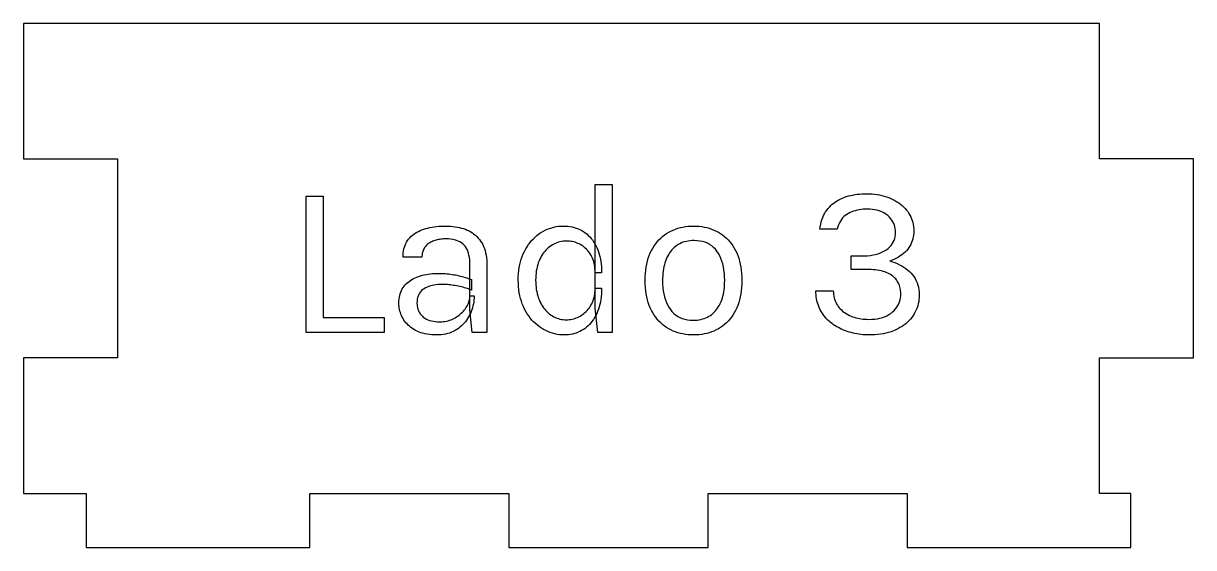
# Model space of a CAD drawing. Header units: millimetres. Extents: x 0 to 174, y 0 to 157.
# Drawn here: x 109 to 173.7, y 64 to 93 of the extents above; entities that cross this region are included whole.
import ezdxf

# ---------------------------------------------------------------- set-up
doc = ezdxf.new("R2010")
doc.units = ezdxf.units.MM
doc.layers.get('0').update_dxf_attribs({"linetype": 'CONTINUOUS'})

msp = doc.modelspace()

# ---------------------------------------------------------------- linework, layer by layer
for p, q in [((114.196, 93), (109, 93)), ((109, 93), (109, 85.5)), ((168.468, 93), (114.196, 93)), ((168.468, 85.5), (168.468, 93)), ((109, 85.5), (114.196, 85.5)), ((114.196, 85.5), (114.196, 74.5)), ((173.664, 85.5), (168.468, 85.5)), ((173.664, 74.5), (173.664, 85.5)), ((140.594, 77.252), (140.594, 84.092)), ((140.594, 84.092), (141.53, 84.092)), ((141.53, 84.092), (141.53, 75.908)), ((124.634, 83.444), (125.57, 83.444)), ((124.634, 75.908), (124.634, 83.444)), ((124.634, 83.444), (124.634, 83.444)), ((125.57, 83.444), (125.57, 76.724)), ((154.376, 83.381), (154.488, 83.418)), ((154.488, 83.418), (154.602, 83.451)), ((154.602, 83.451), (154.718, 83.48)), ((154.718, 83.48), (154.837, 83.506)), ((154.837, 83.506), (154.958, 83.527)), ((154.958, 83.527), (155.082, 83.545)), ((155.082, 83.545), (155.208, 83.558)), ((155.208, 83.558), (155.336, 83.568)), ((155.336, 83.568), (155.467, 83.574)), ((155.467, 83.574), (155.6, 83.576)), ((155.6, 83.576), (155.6, 83.576)), ((155.6, 83.576), (155.748, 83.573)), ((155.748, 83.573), (155.894, 83.565)), ((155.894, 83.565), (156.035, 83.552)), ((156.035, 83.552), (156.174, 83.534)), ((156.174, 83.534), (156.31, 83.51)), ((156.31, 83.51), (156.442, 83.481)), ((156.442, 83.481), (156.571, 83.447)), ((156.571, 83.447), (156.696, 83.407)), ((153.464, 82.754), (153.538, 82.838)), ((153.538, 82.838), (153.616, 82.917)), ((153.616, 82.917), (153.697, 82.992)), ((153.697, 82.992), (153.783, 83.062)), ((153.783, 83.062), (153.872, 83.127)), ((153.872, 83.127), (153.965, 83.187)), ((153.965, 83.187), (154.062, 83.243)), ((154.062, 83.243), (154.163, 83.294)), ((154.163, 83.294), (154.268, 83.34)), ((154.268, 83.34), (154.376, 83.381)), ((156.696, 83.407), (156.819, 83.362)), ((156.819, 83.362), (156.938, 83.312)), ((156.938, 83.312), (157.053, 83.257)), ((157.053, 83.257), (157.163, 83.198)), ((157.163, 83.198), (157.268, 83.136)), ((157.268, 83.136), (157.369, 83.069)), ((157.369, 83.069), (157.464, 82.999)), ((157.464, 82.999), (157.554, 82.924)), ((157.554, 82.924), (157.639, 82.845)), ((157.639, 82.845), (157.719, 82.763)), ((153.089, 82.017), (153.127, 82.138)), ((153.127, 82.138), (153.17, 82.254)), ((153.17, 82.254), (153.218, 82.365)), ((153.218, 82.365), (153.272, 82.471)), ((153.272, 82.471), (153.331, 82.57)), ((153.331, 82.57), (153.395, 82.665)), ((153.395, 82.665), (153.464, 82.754)), ((154.204, 82.152), (154.145, 82.061)), ((154.268, 82.235), (154.204, 82.152)), ((154.339, 82.309), (154.268, 82.235)), ((154.415, 82.376), (154.339, 82.309)), ((154.498, 82.436), (154.415, 82.376)), ((154.586, 82.487), (154.498, 82.436)), ((154.678, 82.532), (154.586, 82.487)), ((154.773, 82.572), (154.678, 82.532)), ((154.871, 82.608), (154.773, 82.572)), ((154.971, 82.639), (154.871, 82.608)), ((155.074, 82.665), (154.971, 82.639)), ((155.179, 82.686), (155.074, 82.665)), ((155.286, 82.703), (155.179, 82.686)), ((155.396, 82.715), (155.286, 82.703)), ((155.509, 82.722), (155.396, 82.715)), ((155.624, 82.724), (155.509, 82.722)), ((155.772, 82.72), (155.624, 82.724)), ((155.624, 82.724), (155.624, 82.724)), ((155.913, 82.709), (155.772, 82.72)), ((156.046, 82.691), (155.913, 82.709)), ((156.173, 82.664), (156.046, 82.691)), ((156.293, 82.631), (156.173, 82.664)), ((156.406, 82.59), (156.293, 82.631)), ((156.512, 82.542), (156.406, 82.59)), ((156.611, 82.486), (156.512, 82.542)), ((156.703, 82.423), (156.611, 82.486)), ((156.788, 82.352), (156.703, 82.423)), ((156.866, 82.276), (156.788, 82.352)), ((156.935, 82.196), (156.866, 82.276)), ((156.996, 82.114), (156.935, 82.196)), ((157.719, 82.763), (157.795, 82.676)), ((157.795, 82.676), (157.865, 82.586)), ((157.865, 82.586), (157.929, 82.492)), ((157.929, 82.492), (157.987, 82.396)), ((157.987, 82.396), (158.038, 82.296)), ((158.038, 82.296), (158.082, 82.194)), ((158.082, 82.194), (158.119, 82.09)), ((130.736, 81.447), (130.828, 81.495)), ((130.828, 81.495), (130.923, 81.54)), ((130.923, 81.54), (131.024, 81.581)), ((131.024, 81.581), (131.129, 81.617)), ((131.129, 81.617), (131.238, 81.649)), ((131.238, 81.649), (131.35, 81.679)), ((131.35, 81.679), (131.465, 81.704)), ((131.465, 81.704), (131.583, 81.726)), ((131.583, 81.726), (131.704, 81.745)), ((131.704, 81.745), (131.829, 81.761)), ((131.829, 81.761), (131.956, 81.773)), ((131.956, 81.773), (132.086, 81.781)), ((132.086, 81.781), (132.22, 81.786)), ((132.22, 81.786), (132.356, 81.788)), ((132.356, 81.788), (132.356, 81.788)), ((132.356, 81.788), (132.487, 81.786)), ((132.487, 81.786), (132.614, 81.779)), ((132.614, 81.779), (132.739, 81.768)), ((132.739, 81.768), (132.86, 81.752)), ((132.86, 81.752), (132.979, 81.733)), ((132.979, 81.733), (133.094, 81.708)), ((133.094, 81.708), (133.207, 81.679)), ((133.207, 81.679), (133.316, 81.646)), ((133.316, 81.646), (133.423, 81.608)), ((133.423, 81.608), (133.526, 81.566)), ((133.526, 81.566), (133.626, 81.519)), ((133.626, 81.519), (133.721, 81.467)), ((137.597, 81.425), (137.712, 81.494)), ((137.712, 81.494), (137.828, 81.556)), ((137.828, 81.556), (137.947, 81.61)), ((137.947, 81.61), (138.068, 81.657)), ((138.068, 81.657), (138.192, 81.697)), ((138.192, 81.697), (138.317, 81.73)), ((138.317, 81.73), (138.445, 81.755)), ((138.445, 81.755), (138.575, 81.773)), ((138.575, 81.773), (138.708, 81.784)), ((138.708, 81.784), (138.842, 81.788)), ((138.842, 81.788), (138.842, 81.788)), ((138.842, 81.788), (138.967, 81.785)), ((138.967, 81.785), (139.088, 81.776)), ((139.088, 81.776), (139.206, 81.76)), ((139.206, 81.76), (139.322, 81.739)), ((139.322, 81.739), (139.434, 81.712)), ((139.434, 81.712), (139.543, 81.678)), ((139.543, 81.678), (139.649, 81.638)), ((139.649, 81.638), (139.752, 81.592)), ((139.752, 81.592), (139.852, 81.54)), ((139.852, 81.54), (139.949, 81.482)), ((139.949, 81.482), (140.042, 81.418)), ((144.659, 81.446), (144.781, 81.511)), ((144.781, 81.511), (144.907, 81.569)), ((144.907, 81.569), (145.036, 81.62)), ((145.036, 81.62), (145.169, 81.665)), ((145.169, 81.665), (145.305, 81.703)), ((145.305, 81.703), (145.444, 81.733)), ((145.444, 81.733), (145.587, 81.757)), ((145.587, 81.757), (145.733, 81.774)), ((145.733, 81.774), (145.883, 81.785)), ((145.883, 81.785), (146.036, 81.788)), ((146.036, 81.788), (146.036, 81.788)), ((146.036, 81.788), (146.188, 81.785)), ((146.188, 81.785), (146.337, 81.774)), ((146.337, 81.774), (146.482, 81.757)), ((146.482, 81.757), (146.624, 81.733)), ((146.624, 81.733), (146.763, 81.703)), ((146.763, 81.703), (146.898, 81.665)), ((146.898, 81.665), (147.03, 81.62)), ((147.03, 81.62), (147.159, 81.569)), ((147.159, 81.569), (147.285, 81.511)), ((147.285, 81.511), (147.407, 81.446)), ((153.008, 81.62), (153.03, 81.758)), ((153.968, 81.62), (153.008, 81.62)), ((153.03, 81.758), (153.057, 81.89)), ((153.057, 81.89), (153.089, 82.017)), ((154.003, 81.742), (153.968, 81.62)), ((153.968, 81.62), (153.968, 81.62)), ((154.045, 81.856), (154.003, 81.742)), ((154.092, 81.963), (154.045, 81.856)), ((154.145, 82.061), (154.092, 81.963)), ((157.049, 82.028), (156.996, 82.114)), ((157.094, 81.938), (157.049, 82.028)), ((157.131, 81.845), (157.094, 81.938)), ((157.159, 81.749), (157.131, 81.845)), ((157.18, 81.649), (157.159, 81.749)), ((157.192, 81.546), (157.18, 81.649)), ((157.196, 81.44), (157.192, 81.546)), ((158.119, 82.09), (158.15, 81.982)), ((158.15, 81.982), (158.174, 81.872)), ((158.174, 81.872), (158.19, 81.758)), ((158.19, 81.758), (158.201, 81.643)), ((158.201, 81.643), (158.204, 81.524)), ((158.204, 81.524), (158.201, 81.407)), ((158.204, 81.524), (158.204, 81.524)), ((130.13, 80.815), (130.176, 80.903)), ((130.176, 80.903), (130.228, 80.986)), ((130.228, 80.986), (130.286, 81.065)), ((130.286, 81.065), (130.35, 81.139)), ((130.35, 81.139), (130.418, 81.209)), ((130.418, 81.209), (130.49, 81.275)), ((130.49, 81.275), (130.568, 81.336)), ((130.568, 81.336), (130.65, 81.394)), ((130.65, 81.394), (130.736, 81.447)), ((131.41, 80.835), (131.363, 80.8)), ((131.459, 80.867), (131.41, 80.835)), ((131.511, 80.897), (131.459, 80.867)), ((131.565, 80.924), (131.511, 80.897)), ((131.622, 80.949), (131.565, 80.924)), ((131.681, 80.972), (131.622, 80.949)), ((131.742, 80.993), (131.681, 80.972)), ((131.805, 81.011), (131.742, 80.993)), ((131.869, 81.027), (131.805, 81.011)), ((131.934, 81.041), (131.869, 81.027)), ((132.001, 81.053), (131.934, 81.041)), ((132.069, 81.063), (132.001, 81.053)), ((132.139, 81.07), (132.069, 81.063)), ((132.21, 81.076), (132.139, 81.07)), ((132.282, 81.079), (132.21, 81.076)), ((132.356, 81.08), (132.282, 81.079)), ((132.485, 81.077), (132.356, 81.08)), ((132.356, 81.08), (132.356, 81.08)), ((132.607, 81.066), (132.485, 81.077)), ((132.722, 81.049), (132.607, 81.066)), ((132.831, 81.026), (132.722, 81.049)), ((132.934, 80.995), (132.831, 81.026)), ((133.029, 80.958), (132.934, 80.995)), ((133.118, 80.914), (133.029, 80.958)), ((133.201, 80.863), (133.118, 80.914)), ((133.277, 80.805), (133.201, 80.863)), ((133.721, 81.467), (133.812, 81.409)), ((133.812, 81.409), (133.899, 81.347)), ((133.899, 81.347), (133.981, 81.279)), ((133.981, 81.279), (134.058, 81.206)), ((134.058, 81.206), (134.131, 81.127)), ((134.131, 81.127), (134.2, 81.044)), ((134.2, 81.044), (134.264, 80.955)), ((134.264, 80.955), (134.324, 80.861)), ((134.324, 80.861), (134.379, 80.761)), ((136.913, 80.765), (136.998, 80.878)), ((136.998, 80.878), (137.086, 80.985)), ((137.086, 80.985), (137.179, 81.085)), ((137.179, 81.085), (137.277, 81.179)), ((137.277, 81.179), (137.379, 81.267)), ((137.379, 81.267), (137.486, 81.349)), ((137.486, 81.349), (137.597, 81.425)), ((138.395, 80.832), (138.313, 80.793)), ((138.478, 80.866), (138.395, 80.832)), ((138.562, 80.895), (138.478, 80.866)), ((138.649, 80.918), (138.562, 80.895)), ((138.737, 80.937), (138.649, 80.918)), ((138.826, 80.95), (138.737, 80.937)), ((138.917, 80.957), (138.826, 80.95)), ((139.01, 80.96), (138.917, 80.957)), ((139.092, 80.958), (139.01, 80.96)), ((139.01, 80.96), (139.01, 80.96)), ((139.173, 80.952), (139.092, 80.958)), ((139.254, 80.942), (139.173, 80.952)), ((139.333, 80.928), (139.254, 80.942)), ((139.411, 80.91), (139.333, 80.928)), ((139.487, 80.888), (139.411, 80.91)), ((139.563, 80.862), (139.487, 80.888)), ((139.638, 80.831), (139.563, 80.862)), ((139.711, 80.797), (139.638, 80.831)), ((140.042, 81.418), (140.131, 81.349)), ((140.131, 81.349), (140.216, 81.274)), ((140.216, 81.274), (140.297, 81.194)), ((140.297, 81.194), (140.373, 81.108)), ((140.373, 81.108), (140.445, 81.018)), ((140.445, 81.018), (140.512, 80.921)), ((140.512, 80.921), (140.576, 80.82)), ((143.94, 80.807), (144.027, 80.918)), ((144.027, 80.918), (144.12, 81.022)), ((144.12, 81.022), (144.217, 81.12)), ((144.217, 81.12), (144.32, 81.211)), ((144.32, 81.211), (144.428, 81.296)), ((144.428, 81.296), (144.541, 81.374)), ((144.541, 81.374), (144.659, 81.446)), ((145.357, 80.853), (145.271, 80.813)), ((145.447, 80.888), (145.357, 80.853)), ((145.54, 80.917), (145.447, 80.888)), ((145.637, 80.941), (145.54, 80.917)), ((145.738, 80.96), (145.637, 80.941)), ((145.842, 80.973), (145.738, 80.96)), ((145.949, 80.981), (145.842, 80.973)), ((146.06, 80.984), (145.949, 80.981)), ((146.224, 80.978), (146.06, 80.984)), ((146.06, 80.984), (146.06, 80.984)), ((146.379, 80.96), (146.224, 80.978)), ((146.527, 80.931), (146.379, 80.96)), ((146.666, 80.889), (146.527, 80.931)), ((146.797, 80.836), (146.666, 80.889)), ((146.919, 80.771), (146.797, 80.836)), ((147.407, 81.446), (147.525, 81.374)), ((147.525, 81.374), (147.638, 81.296)), ((147.638, 81.296), (147.746, 81.211)), ((147.746, 81.211), (147.848, 81.12)), ((147.848, 81.12), (147.946, 81.022)), ((147.946, 81.022), (148.038, 80.918)), ((148.038, 80.918), (148.125, 80.807)), ((157.015, 80.801), (157.07, 80.894)), ((157.07, 80.894), (157.115, 80.993)), ((157.115, 80.993), (157.151, 81.097)), ((157.151, 81.097), (157.176, 81.206)), ((157.176, 81.206), (157.191, 81.32)), ((157.191, 81.32), (157.196, 81.44)), ((157.196, 81.44), (157.196, 81.44)), ((158.082, 80.873), (158.038, 80.776)), ((158.119, 80.973), (158.082, 80.873)), ((158.15, 81.076), (158.119, 80.973)), ((158.174, 81.183), (158.15, 81.076)), ((158.19, 81.293), (158.174, 81.183)), ((158.201, 81.407), (158.19, 81.293)), ((129.983, 80.182), (129.992, 80.3)), ((129.992, 80.3), (130.008, 80.413)), ((130.008, 80.413), (130.029, 80.52)), ((130.029, 80.52), (130.057, 80.623)), ((130.057, 80.623), (130.09, 80.721)), ((130.09, 80.721), (130.13, 80.815)), ((131.031, 80.196), (131.026, 80.13)), ((131.04, 80.261), (131.031, 80.196)), ((131.052, 80.323), (131.04, 80.261)), ((131.068, 80.382), (131.052, 80.323)), ((131.088, 80.438), (131.068, 80.382)), ((131.111, 80.492), (131.088, 80.438)), ((131.137, 80.544), (131.111, 80.492)), ((131.167, 80.593), (131.137, 80.544)), ((131.201, 80.639), (131.167, 80.593)), ((131.238, 80.683), (131.201, 80.639)), ((131.277, 80.724), (131.238, 80.683)), ((131.319, 80.763), (131.277, 80.724)), ((131.363, 80.8), (131.319, 80.763)), ((133.346, 80.741), (133.277, 80.805)), ((133.409, 80.669), (133.346, 80.741)), ((133.465, 80.588), (133.409, 80.669)), ((133.514, 80.498), (133.465, 80.588)), ((133.557, 80.4), (133.514, 80.498)), ((133.594, 80.293), (133.557, 80.4)), ((133.623, 80.178), (133.594, 80.293)), ((134.379, 80.761), (134.428, 80.656)), ((134.428, 80.656), (134.471, 80.545)), ((134.471, 80.545), (134.508, 80.428)), ((134.508, 80.428), (134.54, 80.305)), ((134.54, 80.305), (134.566, 80.177)), ((136.565, 80.111), (136.623, 80.253)), ((136.623, 80.253), (136.688, 80.39)), ((136.688, 80.39), (136.759, 80.521)), ((136.759, 80.521), (136.834, 80.646)), ((136.834, 80.646), (136.913, 80.765)), ((137.69, 80.225), (137.636, 80.139)), ((137.747, 80.306), (137.69, 80.225)), ((137.807, 80.382), (137.747, 80.306)), ((137.87, 80.455), (137.807, 80.382)), ((137.937, 80.522), (137.87, 80.455)), ((138.006, 80.586), (137.937, 80.522)), ((138.079, 80.645), (138.006, 80.586)), ((138.155, 80.699), (138.079, 80.645)), ((138.233, 80.749), (138.155, 80.699)), ((138.313, 80.793), (138.233, 80.749)), ((139.784, 80.759), (139.711, 80.797)), ((139.855, 80.717), (139.784, 80.759)), ((139.923, 80.671), (139.855, 80.717)), ((139.988, 80.621), (139.923, 80.671)), ((140.05, 80.568), (139.988, 80.621)), ((140.11, 80.511), (140.05, 80.568)), ((140.167, 80.45), (140.11, 80.511)), ((140.222, 80.385), (140.167, 80.45)), ((140.274, 80.316), (140.222, 80.385)), ((140.323, 80.244), (140.274, 80.316)), ((140.369, 80.168), (140.323, 80.244)), ((140.576, 80.82), (140.635, 80.713)), ((140.635, 80.713), (140.69, 80.6)), ((140.69, 80.6), (140.74, 80.482)), ((140.74, 80.482), (140.785, 80.36)), ((140.785, 80.36), (140.825, 80.233)), ((140.825, 80.233), (140.859, 80.101)), ((143.583, 80.155), (143.642, 80.298)), ((143.642, 80.298), (143.708, 80.435)), ((143.708, 80.435), (143.78, 80.566)), ((143.78, 80.566), (143.857, 80.69)), ((143.857, 80.69), (143.94, 80.807)), ((144.658, 80.231), (144.609, 80.144)), ((144.712, 80.315), (144.658, 80.231)), ((144.769, 80.393), (144.712, 80.315)), ((144.829, 80.467), (144.769, 80.393)), ((144.894, 80.536), (144.829, 80.467)), ((144.962, 80.601), (144.894, 80.536)), ((145.033, 80.661), (144.962, 80.601)), ((145.109, 80.717), (145.033, 80.661)), ((145.188, 80.768), (145.109, 80.717)), ((145.271, 80.813), (145.188, 80.768)), ((147.033, 80.694), (146.919, 80.771)), ((147.139, 80.606), (147.033, 80.694)), ((147.237, 80.505), (147.139, 80.606)), ((147.326, 80.393), (147.237, 80.505)), ((147.407, 80.27), (147.326, 80.393)), ((147.479, 80.139), (147.407, 80.27)), ((148.125, 80.807), (148.207, 80.69)), ((148.207, 80.69), (148.283, 80.566)), ((148.283, 80.566), (148.355, 80.435)), ((148.355, 80.435), (148.421, 80.298)), ((148.421, 80.298), (148.479, 80.155)), ((155.804, 80.163), (155.953, 80.188)), ((155.953, 80.188), (156.095, 80.219)), ((156.095, 80.219), (156.229, 80.257)), ((156.229, 80.257), (156.356, 80.303)), ((156.356, 80.303), (156.476, 80.355)), ((156.476, 80.355), (156.588, 80.414)), ((156.588, 80.414), (156.692, 80.48)), ((156.692, 80.48), (156.788, 80.552)), ((156.788, 80.552), (156.873, 80.63)), ((156.873, 80.63), (156.949, 80.713)), ((156.949, 80.713), (157.015, 80.801)), ((157.545, 80.2), (157.45, 80.133)), ((157.634, 80.271), (157.545, 80.2)), ((157.717, 80.346), (157.634, 80.271)), ((157.794, 80.424), (157.717, 80.346)), ((157.865, 80.507), (157.794, 80.424)), ((157.929, 80.593), (157.865, 80.507)), ((157.987, 80.683), (157.929, 80.593)), ((158.038, 80.776), (157.987, 80.683)), ((129.98, 80.06), (129.983, 80.182)), ((131.024, 80.06), (129.98, 80.06)), ((131.026, 80.13), (131.024, 80.06)), ((131.024, 80.06), (131.024, 80.06)), ((133.646, 80.053), (133.623, 80.178)), ((133.663, 79.92), (133.646, 80.053)), ((133.673, 79.778), (133.663, 79.92)), ((133.676, 79.628), (133.673, 79.778)), ((133.676, 77.168), (133.676, 79.628)), ((134.566, 80.177), (134.586, 80.042)), ((134.586, 80.042), (134.601, 79.902)), ((134.601, 79.902), (134.609, 79.756)), ((134.609, 79.756), (134.612, 79.604)), ((134.612, 79.604), (134.612, 79.604)), ((134.612, 79.604), (134.612, 75.908)), ((136.401, 79.495), (136.432, 79.656)), ((136.432, 79.656), (136.469, 79.813)), ((136.469, 79.813), (136.514, 79.965)), ((136.514, 79.965), (136.565, 80.111)), ((137.389, 79.538), (137.364, 79.425)), ((137.419, 79.648), (137.389, 79.538)), ((137.454, 79.754), (137.419, 79.648)), ((137.493, 79.857), (137.454, 79.754)), ((137.537, 79.955), (137.493, 79.857)), ((137.585, 80.049), (137.537, 79.955)), ((137.636, 80.139), (137.585, 80.049)), ((140.412, 80.088), (140.369, 80.168)), ((140.45, 80.005), (140.412, 80.088)), ((140.484, 79.918), (140.45, 80.005)), ((140.513, 79.827), (140.484, 79.918)), ((140.538, 79.733), (140.513, 79.827)), ((140.558, 79.635), (140.538, 79.733)), ((140.574, 79.534), (140.558, 79.635)), ((140.859, 80.101), (140.888, 79.964)), ((140.888, 79.964), (140.912, 79.822)), ((140.912, 79.822), (140.93, 79.676)), ((140.93, 79.676), (140.943, 79.525)), ((143.416, 79.517), (143.447, 79.686)), ((143.447, 79.686), (143.485, 79.848)), ((143.485, 79.848), (143.531, 80.005)), ((143.531, 80.005), (143.583, 80.155)), ((144.419, 79.641), (144.392, 79.529)), ((144.449, 79.749), (144.419, 79.641)), ((144.483, 79.854), (144.449, 79.749)), ((144.521, 79.955), (144.483, 79.854)), ((144.563, 80.052), (144.521, 79.955)), ((144.609, 80.144), (144.563, 80.052)), ((147.543, 79.999), (147.479, 80.139)), ((147.599, 79.851), (147.543, 79.999)), ((147.646, 79.693), (147.599, 79.851)), ((147.684, 79.527), (147.646, 79.693)), ((148.479, 80.155), (148.531, 80.005)), ((148.531, 80.005), (148.576, 79.848)), ((148.576, 79.848), (148.614, 79.686)), ((148.614, 79.686), (148.645, 79.517)), ((154.736, 79.388), (154.736, 80.132)), ((154.736, 80.132), (155.312, 80.132)), ((155.312, 80.132), (155.484, 80.135)), ((155.484, 80.135), (155.648, 80.146)), ((155.648, 80.146), (155.804, 80.163)), ((157.009, 79.904), (156.884, 79.856)), ((156.884, 79.856), (156.884, 79.856)), ((156.884, 79.856), (157.024, 79.813)), ((157.129, 79.955), (157.009, 79.904)), ((157.024, 79.813), (157.159, 79.764)), ((157.242, 80.01), (157.129, 79.955)), ((157.159, 79.764), (157.289, 79.71)), ((157.349, 80.07), (157.242, 80.01)), ((157.289, 79.71), (157.413, 79.651)), ((157.45, 80.133), (157.349, 80.07)), ((157.413, 79.651), (157.533, 79.586)), ((157.533, 79.586), (157.647, 79.516)), ((130.555, 78.881), (130.645, 78.925)), ((130.645, 78.925), (130.739, 78.965)), ((130.739, 78.965), (130.838, 79.001)), ((130.838, 79.001), (130.94, 79.033)), ((130.94, 79.033), (131.045, 79.063)), ((131.045, 79.063), (131.152, 79.088)), ((131.152, 79.088), (131.261, 79.11)), ((131.261, 79.11), (131.374, 79.129)), ((131.374, 79.129), (131.488, 79.145)), ((131.488, 79.145), (131.605, 79.157)), ((131.605, 79.157), (131.725, 79.165)), ((131.725, 79.165), (131.847, 79.17)), ((131.847, 79.17), (131.972, 79.172)), ((131.972, 79.172), (131.972, 79.172)), ((131.972, 79.172), (132.062, 79.171)), ((132.062, 79.171), (132.152, 79.168)), ((132.152, 79.168), (132.242, 79.164)), ((132.242, 79.164), (132.333, 79.158)), ((132.333, 79.158), (132.423, 79.15)), ((132.423, 79.15), (132.513, 79.14)), ((132.513, 79.14), (132.604, 79.128)), ((132.604, 79.128), (132.694, 79.114)), ((132.694, 79.114), (132.784, 79.099)), ((132.784, 79.099), (132.875, 79.082)), ((132.875, 79.082), (132.965, 79.063)), ((132.965, 79.063), (133.055, 79.043)), ((133.055, 79.043), (133.145, 79.022)), ((133.145, 79.022), (133.234, 78.999)), ((133.234, 78.999), (133.323, 78.975)), ((133.323, 78.975), (133.411, 78.95)), ((133.411, 78.95), (133.499, 78.924)), ((133.499, 78.924), (133.586, 78.896)), ((133.586, 78.896), (133.673, 78.867)), ((136.346, 78.8), (136.349, 78.981)), ((136.349, 78.981), (136.36, 79.157)), ((136.36, 79.157), (136.377, 79.329)), ((136.377, 79.329), (136.401, 79.495)), ((137.308, 78.933), (137.306, 78.8)), ((137.315, 79.061), (137.308, 78.933)), ((137.327, 79.186), (137.315, 79.061)), ((137.343, 79.307), (137.327, 79.186)), ((137.364, 79.425), (137.343, 79.307)), ((140.585, 79.429), (140.574, 79.534)), ((140.592, 79.32), (140.585, 79.429)), ((140.594, 79.208), (140.592, 79.32)), ((140.954, 79.208), (140.594, 79.208)), ((140.943, 79.525), (140.951, 79.369)), ((140.951, 79.369), (140.954, 79.208)), ((140.954, 79.208), (140.954, 79.208)), ((143.36, 78.776), (143.364, 78.971)), ((143.364, 78.971), (143.374, 79.159)), ((143.374, 79.159), (143.391, 79.341)), ((143.391, 79.341), (143.416, 79.517)), ((144.322, 78.911), (144.32, 78.776)), ((144.328, 79.042), (144.322, 78.911)), ((144.338, 79.169), (144.328, 79.042)), ((144.352, 79.293), (144.338, 79.169)), ((144.37, 79.413), (144.352, 79.293)), ((144.392, 79.529), (144.37, 79.413)), ((147.714, 79.352), (147.684, 79.527)), ((147.735, 79.169), (147.714, 79.352)), ((147.748, 78.977), (147.735, 79.169)), ((147.752, 78.776), (147.748, 78.977)), ((148.645, 79.517), (148.669, 79.341)), ((148.669, 79.341), (148.686, 79.159)), ((148.686, 79.159), (148.697, 78.971)), ((148.697, 78.971), (148.7, 78.776)), ((155.588, 79.388), (154.736, 79.388)), ((155.721, 79.386), (155.588, 79.388)), ((155.588, 79.388), (155.588, 79.388)), ((155.849, 79.381), (155.721, 79.386)), ((155.971, 79.373), (155.849, 79.381)), ((156.089, 79.361), (155.971, 79.373)), ((156.201, 79.345), (156.089, 79.361)), ((156.308, 79.326), (156.201, 79.345)), ((156.409, 79.304), (156.308, 79.326)), ((156.506, 79.279), (156.409, 79.304)), ((156.597, 79.249), (156.506, 79.279)), ((156.683, 79.217), (156.597, 79.249)), ((156.764, 79.182), (156.683, 79.217)), ((156.841, 79.143), (156.764, 79.182)), ((156.913, 79.103), (156.841, 79.143)), ((156.981, 79.06), (156.913, 79.103)), ((157.044, 79.014), (156.981, 79.06)), ((157.102, 78.965), (157.044, 79.014)), ((157.157, 78.914), (157.102, 78.965)), ((157.206, 78.861), (157.157, 78.914)), ((157.647, 79.516), (157.756, 79.441)), ((157.756, 79.441), (157.859, 79.361)), ((157.859, 79.361), (157.958, 79.275)), ((157.958, 79.275), (158.051, 79.184)), ((158.051, 79.184), (158.137, 79.088)), ((158.137, 79.088), (158.214, 78.986)), ((158.214, 78.986), (158.282, 78.879)), ((129.895, 78.225), (129.938, 78.309)), ((129.938, 78.309), (129.988, 78.389)), ((129.988, 78.389), (130.043, 78.464)), ((130.043, 78.464), (130.103, 78.535)), ((130.103, 78.535), (130.168, 78.603)), ((130.168, 78.603), (130.237, 78.666)), ((130.237, 78.666), (130.31, 78.726)), ((130.31, 78.726), (130.387, 78.781)), ((130.387, 78.781), (130.469, 78.833)), ((130.469, 78.833), (130.555, 78.881)), ((131.069, 78.272), (131.001, 78.215)), ((131.144, 78.323), (131.069, 78.272)), ((131.225, 78.368), (131.144, 78.323)), ((131.31, 78.408), (131.225, 78.368)), ((131.398, 78.444), (131.31, 78.408)), ((131.49, 78.475), (131.398, 78.444)), ((131.585, 78.501), (131.49, 78.475)), ((131.684, 78.522), (131.585, 78.501)), ((131.787, 78.539), (131.684, 78.522)), ((131.893, 78.551), (131.787, 78.539)), ((132.003, 78.558), (131.893, 78.551)), ((132.116, 78.56), (132.003, 78.558)), ((132.192, 78.559), (132.116, 78.56)), ((132.116, 78.56), (132.116, 78.56)), ((132.27, 78.557), (132.192, 78.559)), ((132.35, 78.552), (132.27, 78.557)), ((132.43, 78.547), (132.35, 78.552)), ((132.513, 78.539), (132.43, 78.547)), ((132.597, 78.53), (132.513, 78.539)), ((132.682, 78.519), (132.597, 78.53)), ((132.769, 78.506), (132.682, 78.519)), ((132.857, 78.492), (132.769, 78.506)), ((132.947, 78.476), (132.857, 78.492)), ((133.037, 78.459), (132.947, 78.476)), ((133.125, 78.44), (133.037, 78.459)), ((133.21, 78.42), (133.125, 78.44)), ((133.295, 78.399), (133.21, 78.42)), ((133.377, 78.377), (133.295, 78.399)), ((133.457, 78.354), (133.377, 78.377)), ((133.536, 78.329), (133.457, 78.354)), ((133.612, 78.303), (133.536, 78.329)), ((133.687, 78.276), (133.612, 78.303)), ((133.673, 78.867), (133.76, 78.836)), ((133.76, 78.248), (133.687, 78.276)), ((133.76, 78.836), (133.76, 78.836)), ((133.76, 78.836), (133.76, 78.248)), ((136.35, 78.618), (136.346, 78.8)), ((136.346, 78.8), (136.346, 78.8)), ((136.36, 78.44), (136.35, 78.618)), ((136.377, 78.267), (136.36, 78.44)), ((136.402, 78.1), (136.377, 78.267)), ((137.306, 78.8), (137.306, 78.8)), ((137.306, 78.8), (137.308, 78.665)), ((137.308, 78.665), (137.315, 78.534)), ((137.315, 78.534), (137.327, 78.407)), ((137.327, 78.407), (137.343, 78.284)), ((137.343, 78.284), (137.364, 78.164)), ((140.585, 78.139), (140.592, 78.246)), ((140.592, 78.246), (140.594, 78.356)), ((140.594, 78.356), (140.594, 78.356)), ((140.594, 78.356), (140.954, 78.356)), ((140.954, 78.356), (140.951, 78.192)), ((143.364, 78.582), (143.36, 78.776)), ((143.36, 78.776), (143.36, 78.776)), ((143.374, 78.395), (143.364, 78.582)), ((143.391, 78.214), (143.374, 78.395)), ((144.32, 78.776), (144.32, 78.776)), ((144.32, 78.776), (144.324, 78.577)), ((144.324, 78.577), (144.337, 78.387)), ((144.337, 78.387), (144.359, 78.206)), ((147.702, 78.144), (147.72, 78.263)), ((147.72, 78.263), (147.734, 78.386)), ((147.734, 78.386), (147.744, 78.512)), ((147.744, 78.512), (147.75, 78.642)), ((147.75, 78.642), (147.752, 78.776)), ((147.752, 78.776), (147.752, 78.776)), ((148.686, 78.395), (148.669, 78.214)), ((148.697, 78.582), (148.686, 78.395)), ((148.7, 78.776), (148.697, 78.582)), ((148.7, 78.776), (148.7, 78.776)), ((157.251, 78.805), (157.206, 78.861)), ((157.292, 78.746), (157.251, 78.805)), ((157.329, 78.685), (157.292, 78.746)), ((157.361, 78.622), (157.329, 78.685)), ((157.39, 78.558), (157.361, 78.622)), ((157.415, 78.492), (157.39, 78.558)), ((157.436, 78.424), (157.415, 78.492)), ((157.453, 78.354), (157.436, 78.424)), ((157.467, 78.282), (157.453, 78.354)), ((157.476, 78.208), (157.467, 78.282)), ((158.282, 78.879), (158.341, 78.767)), ((158.341, 78.767), (158.391, 78.65)), ((158.391, 78.65), (158.432, 78.527)), ((158.432, 78.527), (158.463, 78.399)), ((158.463, 78.399), (158.486, 78.266)), ((158.486, 78.266), (158.5, 78.128)), ((129.752, 77.516), (129.755, 77.63)), ((129.755, 77.63), (129.764, 77.74)), ((129.764, 77.74), (129.778, 77.846)), ((129.778, 77.846), (129.799, 77.947)), ((129.799, 77.947), (129.825, 78.044)), ((129.825, 78.044), (129.857, 78.137)), ((129.857, 78.137), (129.895, 78.225)), ((130.752, 77.627), (130.748, 77.516)), ((130.764, 77.731), (130.752, 77.627)), ((130.784, 77.828), (130.764, 77.731)), ((130.811, 77.919), (130.784, 77.828)), ((130.847, 78.003), (130.811, 77.919)), ((130.891, 78.08), (130.847, 78.003)), ((130.942, 78.151), (130.891, 78.08)), ((131.001, 78.215), (130.942, 78.151)), ((133.621, 77.594), (133.641, 77.66)), ((133.641, 77.66), (133.656, 77.726)), ((133.656, 77.726), (133.667, 77.792)), ((133.667, 77.792), (133.674, 77.858)), ((133.674, 77.858), (133.676, 77.924)), ((133.676, 77.924), (133.676, 77.924)), ((133.676, 77.924), (133.904, 77.924)), ((133.894, 77.697), (133.882, 77.586)), ((133.902, 77.81), (133.894, 77.697)), ((133.904, 77.924), (133.902, 77.81)), ((136.433, 77.937), (136.402, 78.1)), ((136.471, 77.779), (136.433, 77.937)), ((136.517, 77.625), (136.471, 77.779)), ((136.569, 77.477), (136.517, 77.625)), ((137.364, 78.164), (137.389, 78.048)), ((137.389, 78.048), (137.419, 77.936)), ((137.419, 77.936), (137.454, 77.828)), ((137.454, 77.828), (137.493, 77.724)), ((137.493, 77.724), (137.537, 77.624)), ((137.537, 77.624), (137.585, 77.528)), ((140.444, 77.569), (140.479, 77.656)), ((140.479, 77.656), (140.51, 77.746)), ((140.51, 77.746), (140.536, 77.839)), ((140.536, 77.839), (140.557, 77.936)), ((140.557, 77.936), (140.573, 78.036)), ((140.573, 78.036), (140.585, 78.139)), ((140.91, 77.73), (140.886, 77.586)), ((140.929, 77.879), (140.91, 77.73)), ((140.943, 78.033), (140.929, 77.879)), ((140.951, 78.192), (140.943, 78.033)), ((143.416, 78.039), (143.391, 78.214)), ((143.447, 77.87), (143.416, 78.039)), ((143.485, 77.708), (143.447, 77.87)), ((143.531, 77.551), (143.485, 77.708)), ((144.359, 78.206), (144.389, 78.032)), ((144.389, 78.032), (144.427, 77.868)), ((144.427, 77.868), (144.474, 77.711)), ((144.474, 77.711), (144.53, 77.564)), ((147.509, 77.51), (147.551, 77.606)), ((147.551, 77.606), (147.589, 77.706)), ((147.589, 77.706), (147.623, 77.81)), ((147.623, 77.81), (147.654, 77.918)), ((147.654, 77.918), (147.68, 78.029)), ((147.68, 78.029), (147.702, 78.144)), ((148.576, 77.708), (148.531, 77.551)), ((148.614, 77.87), (148.576, 77.708)), ((148.645, 78.039), (148.614, 77.87)), ((148.669, 78.214), (148.645, 78.039)), ((152.794, 78.093), (152.792, 78.212)), ((152.792, 78.212), (152.792, 78.212)), ((152.792, 78.212), (153.752, 78.212)), ((152.802, 77.978), (152.794, 78.093)), ((152.814, 77.865), (152.802, 77.978)), ((152.83, 77.755), (152.814, 77.865)), ((152.852, 77.648), (152.83, 77.755)), ((152.878, 77.544), (152.852, 77.648)), ((153.752, 78.212), (153.757, 78.11)), ((153.757, 78.11), (153.767, 78.012)), ((153.767, 78.012), (153.782, 77.917)), ((153.782, 77.917), (153.802, 77.825)), ((153.802, 77.825), (153.827, 77.737)), ((153.827, 77.737), (153.857, 77.651)), ((153.857, 77.651), (153.892, 77.569)), ((157.369, 77.495), (157.41, 77.599)), ((157.41, 77.599), (157.442, 77.707)), ((157.442, 77.707), (157.466, 77.819)), ((157.466, 77.819), (157.479, 77.936)), ((157.482, 78.133), (157.476, 78.208)), ((157.479, 77.936), (157.484, 78.056)), ((157.484, 78.056), (157.482, 78.133)), ((157.484, 78.056), (157.484, 78.056)), ((158.474, 77.608), (158.45, 77.489)), ((158.49, 77.731), (158.474, 77.608)), ((158.501, 77.856), (158.49, 77.731)), ((158.5, 78.128), (158.504, 77.984)), ((158.504, 77.984), (158.501, 77.856)), ((158.504, 77.984), (158.504, 77.984)), ((129.754, 77.428), (129.752, 77.516)), ((129.752, 77.516), (129.752, 77.516)), ((129.761, 77.34), (129.754, 77.428)), ((129.773, 77.253), (129.761, 77.34)), ((129.789, 77.168), (129.773, 77.253)), ((129.809, 77.082), (129.789, 77.168)), ((129.834, 76.998), (129.809, 77.082)), ((129.864, 76.915), (129.834, 76.998)), ((130.748, 77.516), (130.748, 77.516)), ((130.748, 77.516), (130.751, 77.433)), ((130.751, 77.433), (130.76, 77.353)), ((130.76, 77.353), (130.775, 77.275)), ((130.775, 77.275), (130.797, 77.199)), ((130.797, 77.199), (130.824, 77.126)), ((130.824, 77.126), (130.857, 77.055)), ((130.857, 77.055), (130.897, 76.987)), ((130.897, 76.987), (130.942, 76.921)), ((133.138, 76.908), (133.199, 76.962)), ((133.199, 76.962), (133.257, 77.018)), ((133.257, 77.018), (133.312, 77.076)), ((133.312, 77.076), (133.363, 77.136)), ((133.363, 77.136), (133.412, 77.199)), ((133.412, 77.199), (133.457, 77.264)), ((133.457, 77.264), (133.499, 77.33)), ((133.499, 77.33), (133.536, 77.396)), ((133.536, 77.396), (133.569, 77.462)), ((133.569, 77.462), (133.597, 77.528)), ((133.597, 77.528), (133.621, 77.594)), ((133.702, 76.955), (133.655, 76.856)), ((133.796, 75.908), (133.676, 77.168)), ((133.745, 77.056), (133.702, 76.955)), ((133.782, 77.159), (133.745, 77.056)), ((133.814, 77.263), (133.782, 77.159)), ((133.842, 77.369), (133.814, 77.263)), ((133.864, 77.477), (133.842, 77.369)), ((133.882, 77.586), (133.864, 77.477)), ((136.628, 77.334), (136.569, 77.477)), ((136.694, 77.195), (136.628, 77.334)), ((136.766, 77.062), (136.694, 77.195)), ((136.843, 76.935), (136.766, 77.062)), ((137.585, 77.528), (137.636, 77.436)), ((137.636, 77.436), (137.69, 77.349)), ((137.69, 77.349), (137.747, 77.267)), ((137.747, 77.267), (137.807, 77.189)), ((137.807, 77.189), (137.87, 77.116)), ((137.87, 77.116), (137.937, 77.047)), ((137.937, 77.047), (138.006, 76.983)), ((138.006, 76.983), (138.079, 76.923)), ((139.969, 76.947), (140.033, 77.001)), ((140.033, 77.001), (140.094, 77.059)), ((140.094, 77.059), (140.152, 77.121)), ((140.152, 77.121), (140.208, 77.186)), ((140.208, 77.186), (140.261, 77.255)), ((140.261, 77.255), (140.312, 77.328)), ((140.312, 77.328), (140.36, 77.405)), ((140.36, 77.405), (140.404, 77.485)), ((140.404, 77.485), (140.444, 77.569)), ((140.75, 75.908), (140.594, 77.252)), ((140.733, 77.061), (140.681, 76.943)), ((140.779, 77.185), (140.733, 77.061)), ((140.82, 77.313), (140.779, 77.185)), ((140.856, 77.447), (140.82, 77.313)), ((140.886, 77.586), (140.856, 77.447)), ((143.583, 77.401), (143.531, 77.551)), ((143.642, 77.258), (143.583, 77.401)), ((143.708, 77.12), (143.642, 77.258)), ((143.78, 76.989), (143.708, 77.12)), ((143.857, 76.864), (143.78, 76.989)), ((144.53, 77.564), (144.595, 77.424)), ((144.595, 77.424), (144.668, 77.293)), ((144.668, 77.293), (144.749, 77.171)), ((144.749, 77.171), (144.839, 77.059)), ((144.839, 77.059), (144.937, 76.958)), ((144.937, 76.958), (145.043, 76.87)), ((147.036, 76.903), (147.108, 76.963)), ((147.108, 76.963), (147.177, 77.027)), ((147.177, 77.027), (147.242, 77.097)), ((147.242, 77.097), (147.303, 77.17)), ((147.303, 77.17), (147.36, 77.248)), ((147.36, 77.248), (147.413, 77.331)), ((147.413, 77.331), (147.463, 77.418)), ((147.463, 77.418), (147.509, 77.51)), ((148.283, 76.989), (148.207, 76.864)), ((148.355, 77.12), (148.283, 76.989)), ((148.421, 77.258), (148.355, 77.12)), ((148.479, 77.401), (148.421, 77.258)), ((148.531, 77.551), (148.479, 77.401)), ((152.91, 77.443), (152.878, 77.544)), ((152.946, 77.344), (152.91, 77.443)), ((152.986, 77.249), (152.946, 77.344)), ((153.032, 77.156), (152.986, 77.249)), ((153.082, 77.066), (153.032, 77.156)), ((153.135, 76.979), (153.082, 77.066)), ((153.192, 76.896), (153.135, 76.979)), ((153.892, 77.569), (153.933, 77.49)), ((153.933, 77.49), (153.978, 77.414)), ((153.978, 77.414), (154.028, 77.342)), ((154.028, 77.342), (154.083, 77.273)), ((154.083, 77.273), (154.141, 77.207)), ((154.141, 77.207), (154.202, 77.145)), ((154.202, 77.145), (154.268, 77.087)), ((154.268, 77.087), (154.336, 77.031)), ((154.336, 77.031), (154.409, 76.98)), ((154.409, 76.98), (154.484, 76.932)), ((156.822, 76.889), (156.926, 76.958)), ((156.926, 76.958), (157.022, 77.036)), ((157.022, 77.036), (157.11, 77.12)), ((157.11, 77.12), (157.188, 77.207)), ((157.188, 77.207), (157.258, 77.299)), ((157.258, 77.299), (157.318, 77.395)), ((157.318, 77.395), (157.369, 77.495)), ((158.287, 77.041), (158.229, 76.937)), ((158.338, 77.149), (158.287, 77.041)), ((158.382, 77.259), (158.338, 77.149)), ((158.419, 77.373), (158.382, 77.259)), ((158.45, 77.489), (158.419, 77.373)), ((125.57, 76.724), (128.93, 76.724)), ((128.93, 76.724), (128.93, 75.908)), ((129.898, 76.832), (129.864, 76.915)), ((129.937, 76.751), (129.898, 76.832)), ((129.98, 76.67), (129.937, 76.751)), ((130.028, 76.591), (129.98, 76.67)), ((130.081, 76.515), (130.028, 76.591)), ((130.138, 76.442), (130.081, 76.515)), ((130.2, 76.372), (130.138, 76.442)), ((130.267, 76.305), (130.2, 76.372)), ((130.338, 76.242), (130.267, 76.305)), ((130.942, 76.921), (130.993, 76.857)), ((130.993, 76.857), (131.051, 76.796)), ((131.051, 76.796), (131.115, 76.739)), ((131.115, 76.739), (131.187, 76.688)), ((131.187, 76.688), (131.266, 76.643)), ((131.266, 76.643), (131.352, 76.604)), ((131.352, 76.604), (131.445, 76.571)), ((131.445, 76.571), (131.545, 76.544)), ((131.545, 76.544), (131.653, 76.523)), ((131.653, 76.523), (131.768, 76.508)), ((131.768, 76.508), (131.89, 76.499)), ((131.89, 76.499), (132.02, 76.496)), ((132.02, 76.496), (132.113, 76.498)), ((132.02, 76.496), (132.02, 76.496)), ((132.113, 76.498), (132.204, 76.505)), ((132.204, 76.505), (132.292, 76.516)), ((132.292, 76.516), (132.38, 76.531)), ((132.38, 76.531), (132.465, 76.551)), ((132.465, 76.551), (132.548, 76.575)), ((132.548, 76.575), (132.63, 76.603)), ((132.63, 76.603), (132.709, 76.636)), ((132.709, 76.636), (132.787, 76.673)), ((132.787, 76.673), (132.863, 76.715)), ((132.863, 76.715), (132.936, 76.76)), ((132.936, 76.76), (133.007, 76.807)), ((133.007, 76.807), (133.074, 76.856)), ((133.074, 76.856), (133.138, 76.908)), ((133.28, 76.335), (133.202, 76.261)), ((133.353, 76.412), (133.28, 76.335)), ((133.422, 76.493), (133.353, 76.412)), ((133.486, 76.578), (133.422, 76.493)), ((133.547, 76.667), (133.486, 76.578)), ((133.603, 76.76), (133.547, 76.667)), ((133.655, 76.856), (133.603, 76.76)), ((136.924, 76.814), (136.843, 76.935)), ((137.01, 76.699), (136.924, 76.814)), ((137.101, 76.591), (137.01, 76.699)), ((137.196, 76.488), (137.101, 76.591)), ((137.296, 76.392), (137.196, 76.488)), ((137.401, 76.301), (137.296, 76.392)), ((138.079, 76.923), (138.155, 76.868)), ((138.155, 76.868), (138.233, 76.818)), ((138.233, 76.818), (138.313, 76.773)), ((138.313, 76.773), (138.395, 76.733)), ((138.395, 76.733), (138.478, 76.699)), ((138.478, 76.699), (138.562, 76.67)), ((138.562, 76.67), (138.649, 76.646)), ((138.649, 76.646), (138.737, 76.628)), ((138.737, 76.628), (138.826, 76.615)), ((138.826, 76.615), (138.917, 76.607)), ((138.917, 76.607), (139.01, 76.604)), ((139.01, 76.604), (139.088, 76.606)), ((139.01, 76.604), (139.01, 76.604)), ((139.088, 76.606), (139.165, 76.612)), ((139.165, 76.612), (139.242, 76.622)), ((139.242, 76.622), (139.318, 76.637)), ((139.318, 76.637), (139.393, 76.655)), ((139.393, 76.655), (139.468, 76.677)), ((139.468, 76.677), (139.543, 76.704)), ((139.543, 76.704), (139.617, 76.735)), ((139.617, 76.735), (139.69, 76.769)), ((139.69, 76.769), (139.763, 76.808)), ((139.763, 76.808), (139.834, 76.851)), ((139.834, 76.851), (139.903, 76.897)), ((139.903, 76.897), (139.969, 76.947)), ((140.284, 76.349), (140.205, 76.269)), ((140.36, 76.434), (140.284, 76.349)), ((140.432, 76.524), (140.36, 76.434)), ((140.5, 76.621), (140.432, 76.524)), ((140.564, 76.723), (140.5, 76.621)), ((140.625, 76.83), (140.564, 76.723)), ((140.681, 76.943), (140.625, 76.83)), ((143.94, 76.746), (143.857, 76.864)), ((144.027, 76.635), (143.94, 76.746)), ((144.12, 76.531), (144.027, 76.635)), ((144.217, 76.432), (144.12, 76.531)), ((144.32, 76.341), (144.217, 76.432)), ((144.428, 76.256), (144.32, 76.341)), ((145.043, 76.87), (145.157, 76.793)), ((145.157, 76.793), (145.279, 76.728)), ((145.279, 76.728), (145.41, 76.675)), ((145.41, 76.675), (145.548, 76.633)), ((145.548, 76.633), (145.695, 76.604)), ((145.695, 76.604), (145.849, 76.586)), ((145.849, 76.586), (146.012, 76.58)), ((146.012, 76.58), (146.122, 76.583)), ((146.012, 76.58), (146.012, 76.58)), ((146.012, 76.58), (146.012, 76.58)), ((146.122, 76.583), (146.229, 76.591)), ((146.229, 76.591), (146.332, 76.604)), ((146.332, 76.604), (146.432, 76.623)), ((146.432, 76.623), (146.528, 76.647)), ((146.528, 76.647), (146.621, 76.676)), ((146.621, 76.676), (146.711, 76.711)), ((146.711, 76.711), (146.797, 76.751)), ((146.797, 76.751), (146.88, 76.796)), ((146.88, 76.796), (146.96, 76.847)), ((146.96, 76.847), (147.036, 76.903)), ((147.746, 76.341), (147.638, 76.256)), ((147.848, 76.432), (147.746, 76.341)), ((147.946, 76.531), (147.848, 76.432)), ((148.038, 76.635), (147.946, 76.531)), ((148.125, 76.746), (148.038, 76.635)), ((148.207, 76.864), (148.125, 76.746)), ((153.252, 76.815), (153.192, 76.896)), ((153.316, 76.737), (153.252, 76.815)), ((153.384, 76.662), (153.316, 76.737)), ((153.455, 76.59), (153.384, 76.662)), ((153.529, 76.52), (153.455, 76.59)), ((153.607, 76.454), (153.529, 76.52)), ((153.689, 76.391), (153.607, 76.454)), ((153.774, 76.331), (153.689, 76.391)), ((153.86, 76.273), (153.774, 76.331)), ((154.484, 76.932), (154.564, 76.887)), ((154.564, 76.887), (154.647, 76.846)), ((154.647, 76.846), (154.733, 76.808)), ((154.733, 76.808), (154.822, 76.774)), ((154.822, 76.774), (154.914, 76.743)), ((154.914, 76.743), (155.007, 76.716)), ((155.007, 76.716), (155.103, 76.693)), ((155.103, 76.693), (155.2, 76.673)), ((155.2, 76.673), (155.3, 76.657)), ((155.3, 76.657), (155.402, 76.644)), ((155.402, 76.644), (155.506, 76.635)), ((155.506, 76.635), (155.612, 76.63)), ((155.612, 76.63), (155.72, 76.628)), ((155.72, 76.628), (155.884, 76.632)), ((155.72, 76.628), (155.72, 76.628)), ((155.884, 76.632), (156.041, 76.644)), ((156.041, 76.644), (156.19, 76.665)), ((156.19, 76.665), (156.332, 76.693)), ((156.332, 76.693), (156.466, 76.73)), ((156.466, 76.73), (156.592, 76.775)), ((156.592, 76.775), (156.711, 76.828)), ((156.711, 76.828), (156.822, 76.889)), ((157.656, 76.312), (157.551, 76.239)), ((157.755, 76.388), (157.656, 76.312)), ((157.848, 76.469), (157.755, 76.388)), ((157.936, 76.554), (157.848, 76.469)), ((158.018, 76.643), (157.936, 76.554)), ((158.094, 76.737), (158.018, 76.643)), ((158.165, 76.835), (158.094, 76.737)), ((158.229, 76.937), (158.165, 76.835)), ((128.93, 75.908), (124.634, 75.908)), ((130.414, 76.181), (130.338, 76.242)), ((130.495, 76.123), (130.414, 76.181)), ((130.58, 76.068), (130.495, 76.123)), ((130.67, 76.016), (130.58, 76.068)), ((130.765, 75.968), (130.67, 76.016)), ((130.865, 75.925), (130.765, 75.968)), ((130.969, 75.887), (130.865, 75.925)), ((131.079, 75.855), (130.969, 75.887)), ((131.194, 75.827), (131.079, 75.855)), ((131.313, 75.804), (131.194, 75.827)), ((131.437, 75.787), (131.313, 75.804)), ((131.567, 75.774), (131.437, 75.787)), ((131.701, 75.767), (131.567, 75.774)), ((131.84, 75.764), (131.701, 75.767)), ((131.967, 75.767), (131.84, 75.764)), ((131.84, 75.764), (131.84, 75.764)), ((131.84, 75.764), (131.84, 75.764)), ((132.09, 75.776), (131.967, 75.767)), ((132.209, 75.791), (132.09, 75.776)), ((132.325, 75.812), (132.209, 75.791)), ((132.437, 75.839), (132.325, 75.812)), ((132.546, 75.872), (132.437, 75.839)), ((132.651, 75.911), (132.546, 75.872)), ((132.752, 75.956), (132.651, 75.911)), ((132.85, 76.007), (132.752, 75.956)), ((132.944, 76.064), (132.85, 76.007)), ((133.034, 76.126), (132.944, 76.064)), ((133.12, 76.192), (133.034, 76.126)), ((133.202, 76.261), (133.12, 76.192)), ((134.612, 75.908), (133.796, 75.908)), ((134.612, 75.908), (134.612, 75.908)), ((137.51, 76.217), (137.401, 76.301)), ((137.624, 76.139), (137.51, 76.217)), ((137.742, 76.068), (137.624, 76.139)), ((137.861, 76.004), (137.742, 76.068)), ((137.983, 75.948), (137.861, 76.004)), ((138.108, 75.899), (137.983, 75.948)), ((138.235, 75.858), (138.108, 75.899)), ((138.363, 75.824), (138.235, 75.858)), ((138.495, 75.798), (138.363, 75.824)), ((138.628, 75.779), (138.495, 75.798)), ((138.764, 75.768), (138.628, 75.779)), ((138.902, 75.764), (138.764, 75.768)), ((139.016, 75.767), (138.902, 75.764)), ((138.902, 75.764), (138.902, 75.764)), ((138.902, 75.764), (138.902, 75.764)), ((139.128, 75.776), (139.016, 75.767)), ((139.238, 75.791), (139.128, 75.776)), ((139.345, 75.812), (139.238, 75.791)), ((139.45, 75.839), (139.345, 75.812)), ((139.553, 75.872), (139.45, 75.839)), ((139.654, 75.911), (139.553, 75.872)), ((139.753, 75.956), (139.654, 75.911)), ((139.849, 76.007), (139.753, 75.956)), ((139.943, 76.064), (139.849, 76.007)), ((140.034, 76.127), (139.943, 76.064)), ((140.121, 76.195), (140.034, 76.127)), ((140.205, 76.269), (140.121, 76.195)), ((141.53, 75.908), (140.75, 75.908)), ((141.53, 75.908), (141.53, 75.908)), ((144.541, 76.178), (144.428, 76.256)), ((144.659, 76.106), (144.541, 76.178)), ((144.781, 76.041), (144.659, 76.106)), ((144.907, 75.983), (144.781, 76.041)), ((145.036, 75.932), (144.907, 75.983)), ((145.169, 75.887), (145.036, 75.932)), ((145.305, 75.85), (145.169, 75.887)), ((145.444, 75.819), (145.305, 75.85)), ((145.587, 75.795), (145.444, 75.819)), ((145.733, 75.778), (145.587, 75.795)), ((145.883, 75.767), (145.733, 75.778)), ((146.036, 75.764), (145.883, 75.767)), ((146.188, 75.767), (146.036, 75.764)), ((146.036, 75.764), (146.036, 75.764)), ((146.036, 75.764), (146.036, 75.764)), ((146.337, 75.778), (146.188, 75.767)), ((146.482, 75.795), (146.337, 75.778)), ((146.624, 75.819), (146.482, 75.795)), ((146.763, 75.85), (146.624, 75.819)), ((146.898, 75.887), (146.763, 75.85)), ((147.03, 75.932), (146.898, 75.887)), ((147.159, 75.983), (147.03, 75.932)), ((147.285, 76.041), (147.159, 75.983)), ((147.407, 76.106), (147.285, 76.041)), ((147.525, 76.178), (147.407, 76.106)), ((147.638, 76.256), (147.525, 76.178)), ((153.949, 76.219), (153.86, 76.273)), ((154.04, 76.168), (153.949, 76.219)), ((154.133, 76.12), (154.04, 76.168)), ((154.228, 76.074), (154.133, 76.12)), ((154.326, 76.032), (154.228, 76.074)), ((154.425, 75.993), (154.326, 76.032)), ((154.527, 75.956), (154.425, 75.993)), ((154.631, 75.923), (154.527, 75.956)), ((154.736, 75.893), (154.631, 75.923)), ((154.843, 75.866), (154.736, 75.893)), ((154.95, 75.842), (154.843, 75.866)), ((155.057, 75.821), (154.95, 75.842)), ((155.166, 75.804), (155.057, 75.821)), ((155.275, 75.789), (155.166, 75.804)), ((155.385, 75.778), (155.275, 75.789)), ((155.496, 75.77), (155.385, 75.778)), ((155.608, 75.766), (155.496, 75.77)), ((155.72, 75.764), (155.608, 75.766)), ((155.889, 75.767), (155.72, 75.764)), ((155.72, 75.764), (155.72, 75.764)), ((155.72, 75.764), (155.72, 75.764)), ((156.054, 75.775), (155.889, 75.767)), ((156.214, 75.79), (156.054, 75.775)), ((156.369, 75.81), (156.214, 75.79)), ((156.52, 75.835), (156.369, 75.81)), ((156.665, 75.867), (156.52, 75.835)), ((156.807, 75.904), (156.665, 75.867)), ((156.943, 75.946), (156.807, 75.904)), ((157.075, 75.995), (156.943, 75.946)), ((157.202, 76.049), (157.075, 75.995)), ((157.324, 76.108), (157.202, 76.049)), ((157.44, 76.172), (157.324, 76.108)), ((157.551, 76.239), (157.44, 76.172)), ((114.196, 74.5), (109, 74.5)), ((109, 74.5), (109, 67)), ((168.468, 67), (168.468, 74.5)), ((168.468, 74.5), (173.664, 74.5)), ((109, 67), (112.465, 67)), ((112.465, 67), (112.465, 64)), ((124.832, 64), (124.832, 67)), ((124.832, 67), (135.832, 67)), ((135.832, 67), (135.832, 64)), ((146.832, 64), (146.832, 67)), ((146.832, 67), (157.832, 67)), ((157.832, 67), (157.832, 64)), ((170.199, 67), (168.468, 67)), ((170.199, 64), (170.199, 67)), ((112.465, 64), (124.832, 64)), ((135.832, 64), (146.832, 64)), ((157.832, 64), (170.199, 64))]:
    msp.add_line(p, q)

doc.saveas('drawing.dxf')
